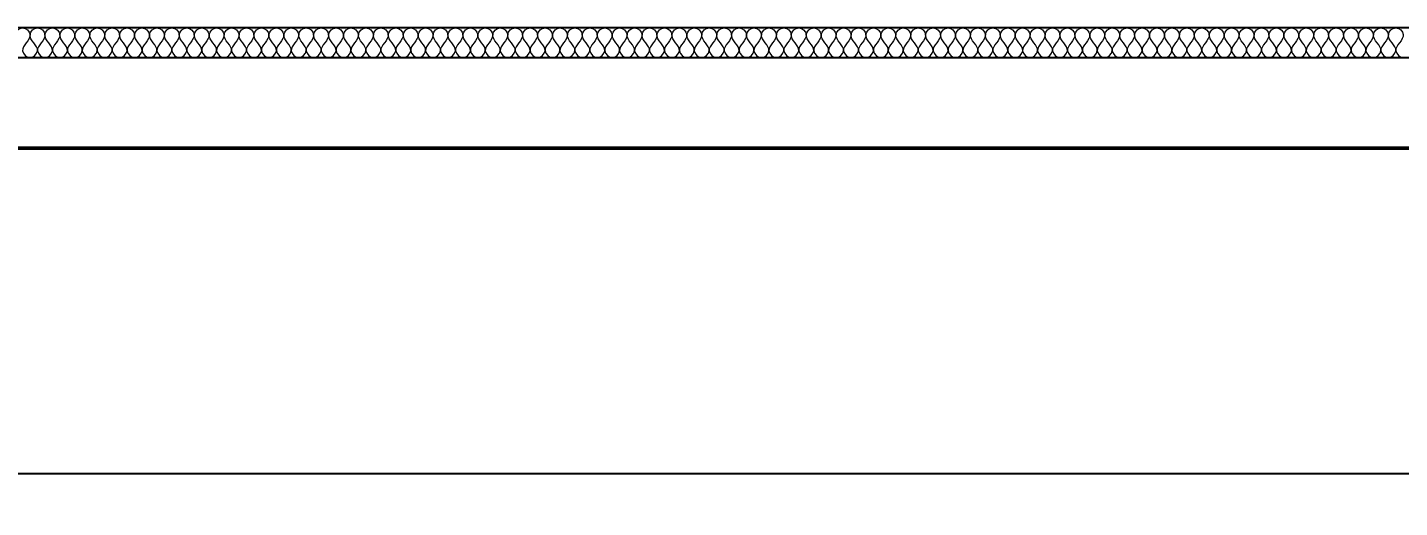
# Model space of a CAD drawing. Header units: metres. Extents: x 125 to 1179, y 511 to 749.
# Drawn here: x 259.1 to 310.3, y 514.4 to 532.3 of the extents above; entities that cross this region are included whole.
import ezdxf

# ---------------------------------------------------------------- set-up
doc = ezdxf.new("R2010")
doc.units = ezdxf.units.M
doc.layers.add('Text18', color=8, linetype='Continuous', lineweight=18)
doc.styles.get("Standard").update_dxf_attribs({"font": 'arial.ttf'})
doc.dimstyles.new('ISO-25', dxfattribs={"dimtxt": 2.5, "dimasz": 2.5, "dimexe": 1.25, "dimexo": 0.625, "dimtad": 1, "dimtxsty": 'Standard', "dimcen": 2.5, "dimadec": 0, "dimazin": 0, "dimtfac": 1, "dimtmove": 0, "dimatfit": 3, "dimfxl": 1, "dimarcsym": 0})

# ---------------------------------------------------------------- blocks, each defined once
blk = doc.blocks.new('*D5')
at = {"color": 0, "lineweight": -2, "transparency": 16777216}
for p, q in [((339.624, 531.699), (339.624, 514.439)), ((139.062, 530.575), (139.062, 514.439)), ((337.124, 515.689), (141.562, 515.689))]:
    blk.add_line(p, q, dxfattribs=at)
at = {"color": 0, "transparency": 16777216}
for points in [[(141.562, 516.105), (141.562, 515.272), (139.062, 515.689)], [(337.124, 516.105), (337.124, 515.272), (339.624, 515.689)]]:
    blk.add_solid(points, dxfattribs=at)
at = {"layer": 'Defpoints', "color": 0, "transparency": 16777216}
for p in [(339.624, 532.324), (139.062, 531.2), (139.062, 515.689)]:
    blk.add_point(p, dxfattribs=at)
at = {"color": 0, "transparency": 16777216, "insert": (239.343, 519.314), "char_height": 2.5, "attachment_point": 5}
blk.add_mtext('{\\fISOCPEUR|b0|i0|c0|p34;\\H2x;20,05m}', dxfattribs=at)

msp = doc.modelspace()

# ---------------------------------------------------------------- linework, layer by layer
for p, q in [((140.186, 532.324), (339.062, 532.324)), ((139.062, 531.2), (360.529, 531.2))]:
    msp.add_line(p, q)
at = {"lineweight": 50}
msp.add_line((361.652, 527.829), (135.692, 527.829), dxfattribs=at)
at = {"layer": 'Text18', "color": 0, "ltscale": 0.5}
for points, knots in [([(258.672, 532.062), (258.688, 532.182), (258.95, 532.443), (259.447, 531.948), (258.727, 531.564), (259.103, 531.201), (259.228, 531.2)], [2.217326, 2.217326, 2.217326, 2.217326, 2.553667, 2.890008, 3.49416, 3.830501, 3.830501, 3.830501, 3.830501]), ([(259.228, 531.2), (259.359, 531.201), (259.724, 531.564), (259.198, 531.847), (259.228, 532.062)], [1.2768335, 1.2768335, 1.2768335, 1.2768335, 1.6131741, 2.2173264, 2.2173264, 2.2173264, 2.2173264]), ([(259.228, 532.062), (259.245, 532.182), (259.506, 532.443), (260.004, 531.948), (259.283, 531.564), (259.66, 531.201), (259.784, 531.2)], [2.217326, 2.217326, 2.217326, 2.217326, 2.553667, 2.890008, 3.49416, 3.830501, 3.830501, 3.830501, 3.830501]), ([(259.784, 531.2), (259.915, 531.201), (260.281, 531.564), (259.755, 531.847), (259.784, 532.062)], [1.2768335, 1.2768335, 1.2768335, 1.2768335, 1.6131741, 2.2173264, 2.2173264, 2.2173264, 2.2173264]), ([(259.784, 532.062), (259.801, 532.182), (260.062, 532.443), (260.56, 531.948), (259.839, 531.564), (260.216, 531.201), (260.341, 531.2)], [2.217326, 2.217326, 2.217326, 2.217326, 2.553667, 2.890008, 3.49416, 3.830501, 3.830501, 3.830501, 3.830501]), ([(260.341, 531.2), (260.472, 531.201), (260.837, 531.564), (260.311, 531.847), (260.341, 532.062)], [1.2768335, 1.2768335, 1.2768335, 1.2768335, 1.6131741, 2.2173264, 2.2173264, 2.2173264, 2.2173264]), ([(260.341, 532.062), (260.357, 532.182), (260.619, 532.443), (261.116, 531.948), (260.396, 531.564), (260.772, 531.201), (260.897, 531.2)], [2.217326, 2.217326, 2.217326, 2.217326, 2.553667, 2.890008, 3.49416, 3.830501, 3.830501, 3.830501, 3.830501]), ([(260.897, 531.2), (261.028, 531.201), (261.393, 531.564), (260.867, 531.847), (260.897, 532.062)], [1.2768335, 1.2768335, 1.2768335, 1.2768335, 1.6131741, 2.2173264, 2.2173264, 2.2173264, 2.2173264]), ([(260.897, 532.062), (260.914, 532.182), (261.175, 532.443), (261.672, 531.948), (260.952, 531.564), (261.329, 531.201), (261.453, 531.2)], [2.217326, 2.217326, 2.217326, 2.217326, 2.553667, 2.890008, 3.49416, 3.830501, 3.830501, 3.830501, 3.830501]), ([(261.453, 531.2), (261.584, 531.201), (261.95, 531.564), (261.424, 531.847), (261.453, 532.062)], [1.2768335, 1.2768335, 1.2768335, 1.2768335, 1.6131741, 2.2173264, 2.2173264, 2.2173264, 2.2173264]), ([(261.453, 532.062), (261.47, 532.182), (261.731, 532.443), (262.229, 531.948), (261.508, 531.564), (261.885, 531.201), (262.01, 531.2)], [2.217326, 2.217326, 2.217326, 2.217326, 2.553667, 2.890008, 3.49416, 3.830501, 3.830501, 3.830501, 3.830501]), ([(262.01, 531.2), (262.14, 531.201), (262.506, 531.564), (261.98, 531.847), (262.01, 532.062)], [1.2768335, 1.2768335, 1.2768335, 1.2768335, 1.6131741, 2.2173264, 2.2173264, 2.2173264, 2.2173264]), ([(262.01, 532.062), (262.026, 532.182), (262.288, 532.443), (262.785, 531.948), (262.064, 531.564), (262.441, 531.201), (262.566, 531.2)], [2.217326, 2.217326, 2.217326, 2.217326, 2.553667, 2.890008, 3.49416, 3.830501, 3.830501, 3.830501, 3.830501]), ([(262.566, 531.2), (262.697, 531.201), (263.062, 531.564), (262.536, 531.847), (262.566, 532.062)], [1.2768335, 1.2768335, 1.2768335, 1.2768335, 1.6131741, 2.2173264, 2.2173264, 2.2173264, 2.2173264]), ([(262.566, 532.062), (262.583, 532.182), (262.844, 532.443), (263.341, 531.948), (262.621, 531.564), (262.998, 531.201), (263.122, 531.2)], [2.217326, 2.217326, 2.217326, 2.217326, 2.553667, 2.890008, 3.49416, 3.830501, 3.830501, 3.830501, 3.830501]), ([(263.122, 531.2), (263.253, 531.201), (263.619, 531.564), (263.092, 531.847), (263.122, 532.062)], [1.2768335, 1.2768335, 1.2768335, 1.2768335, 1.6131741, 2.2173264, 2.2173264, 2.2173264, 2.2173264]), ([(263.122, 532.062), (263.139, 532.182), (263.4, 532.443), (263.898, 531.948), (263.177, 531.564), (263.554, 531.201), (263.679, 531.2)], [2.217326, 2.217326, 2.217326, 2.217326, 2.553667, 2.890008, 3.49416, 3.830501, 3.830501, 3.830501, 3.830501]), ([(263.679, 531.2), (263.809, 531.201), (264.175, 531.564), (263.649, 531.847), (263.679, 532.062)], [1.2768335, 1.2768335, 1.2768335, 1.2768335, 1.6131741, 2.2173264, 2.2173264, 2.2173264, 2.2173264]), ([(263.679, 532.062), (263.695, 532.182), (263.957, 532.443), (264.454, 531.948), (263.733, 531.564), (264.11, 531.201), (264.235, 531.2)], [2.217326, 2.217326, 2.217326, 2.217326, 2.553667, 2.890008, 3.49416, 3.830501, 3.830501, 3.830501, 3.830501]), ([(264.235, 531.2), (264.366, 531.201), (264.731, 531.564), (264.205, 531.847), (264.235, 532.062)], [1.2768335, 1.2768335, 1.2768335, 1.2768335, 1.6131741, 2.2173264, 2.2173264, 2.2173264, 2.2173264]), ([(264.235, 532.062), (264.252, 532.182), (264.513, 532.443), (265.01, 531.948), (264.29, 531.564), (264.667, 531.201), (264.791, 531.2)], [2.217326, 2.217326, 2.217326, 2.217326, 2.553667, 2.890008, 3.49416, 3.830501, 3.830501, 3.830501, 3.830501]), ([(264.791, 531.2), (264.922, 531.201), (265.288, 531.564), (264.761, 531.847), (264.791, 532.062)], [1.2768335, 1.2768335, 1.2768335, 1.2768335, 1.6131741, 2.2173264, 2.2173264, 2.2173264, 2.2173264]), ([(264.791, 532.062), (264.808, 532.182), (265.069, 532.443), (265.567, 531.948), (264.846, 531.564), (265.223, 531.201), (265.348, 531.2)], [2.217326, 2.217326, 2.217326, 2.217326, 2.553667, 2.890008, 3.49416, 3.830501, 3.830501, 3.830501, 3.830501]), ([(265.348, 531.2), (265.478, 531.201), (265.844, 531.564), (265.318, 531.847), (265.348, 532.062)], [1.2768335, 1.2768335, 1.2768335, 1.2768335, 1.6131741, 2.2173264, 2.2173264, 2.2173264, 2.2173264]), ([(265.348, 532.062), (265.364, 532.182), (265.626, 532.443), (266.123, 531.948), (265.402, 531.564), (265.779, 531.201), (265.904, 531.2)], [2.217326, 2.217326, 2.217326, 2.217326, 2.553667, 2.890008, 3.49416, 3.830501, 3.830501, 3.830501, 3.830501]), ([(265.904, 531.2), (266.035, 531.201), (266.4, 531.564), (265.874, 531.847), (265.904, 532.062)], [1.2768335, 1.2768335, 1.2768335, 1.2768335, 1.6131741, 2.2173264, 2.2173264, 2.2173264, 2.2173264]), ([(265.904, 532.062), (265.921, 532.182), (266.182, 532.443), (266.679, 531.948), (265.959, 531.564), (266.336, 531.201), (266.46, 531.2)], [2.217326, 2.217326, 2.217326, 2.217326, 2.553667, 2.890008, 3.49416, 3.830501, 3.830501, 3.830501, 3.830501]), ([(266.46, 531.2), (266.591, 531.201), (266.957, 531.564), (266.43, 531.847), (266.46, 532.062)], [1.2768335, 1.2768335, 1.2768335, 1.2768335, 1.6131741, 2.2173264, 2.2173264, 2.2173264, 2.2173264]), ([(266.46, 532.062), (266.477, 532.182), (266.738, 532.443), (267.236, 531.948), (266.515, 531.564), (266.892, 531.201), (267.017, 531.2)], [2.217326, 2.217326, 2.217326, 2.217326, 2.553667, 2.890008, 3.49416, 3.830501, 3.830501, 3.830501, 3.830501]), ([(267.017, 531.2), (267.147, 531.201), (267.513, 531.564), (266.987, 531.847), (267.017, 532.062)], [1.2768335, 1.2768335, 1.2768335, 1.2768335, 1.6131741, 2.2173264, 2.2173264, 2.2173264, 2.2173264]), ([(267.017, 532.062), (267.033, 532.182), (267.295, 532.443), (267.792, 531.948), (267.071, 531.564), (267.448, 531.201), (267.573, 531.2)], [2.217326, 2.217326, 2.217326, 2.217326, 2.553667, 2.890008, 3.49416, 3.830501, 3.830501, 3.830501, 3.830501]), ([(267.573, 531.2), (267.704, 531.201), (268.069, 531.564), (267.543, 531.847), (267.573, 532.062)], [1.2768335, 1.2768335, 1.2768335, 1.2768335, 1.6131741, 2.2173264, 2.2173264, 2.2173264, 2.2173264]), ([(267.573, 532.062), (267.59, 532.182), (267.851, 532.443), (268.348, 531.948), (267.628, 531.564), (268.005, 531.201), (268.129, 531.2)], [2.217326, 2.217326, 2.217326, 2.217326, 2.553667, 2.890008, 3.49416, 3.830501, 3.830501, 3.830501, 3.830501]), ([(268.129, 531.2), (268.26, 531.201), (268.626, 531.564), (268.099, 531.847), (268.129, 532.062)], [1.2768335, 1.2768335, 1.2768335, 1.2768335, 1.6131741, 2.2173264, 2.2173264, 2.2173264, 2.2173264]), ([(268.129, 532.062), (268.146, 532.182), (268.407, 532.443), (268.905, 531.948), (268.184, 531.564), (268.561, 531.201), (268.686, 531.2)], [2.217326, 2.217326, 2.217326, 2.217326, 2.553667, 2.890008, 3.49416, 3.830501, 3.830501, 3.830501, 3.830501]), ([(268.686, 531.2), (268.816, 531.201), (269.182, 531.564), (268.656, 531.847), (268.686, 532.062)], [1.2768335, 1.2768335, 1.2768335, 1.2768335, 1.6131741, 2.2173264, 2.2173264, 2.2173264, 2.2173264]), ([(268.686, 532.062), (268.702, 532.182), (268.964, 532.443), (269.461, 531.948), (268.74, 531.564), (269.117, 531.201), (269.242, 531.2)], [2.217326, 2.217326, 2.217326, 2.217326, 2.553667, 2.890008, 3.49416, 3.830501, 3.830501, 3.830501, 3.830501]), ([(269.242, 531.2), (269.373, 531.201), (269.738, 531.564), (269.212, 531.847), (269.242, 532.062)], [1.2768335, 1.2768335, 1.2768335, 1.2768335, 1.6131741, 2.2173264, 2.2173264, 2.2173264, 2.2173264]), ([(269.242, 532.062), (269.259, 532.182), (269.52, 532.443), (270.017, 531.948), (269.297, 531.564), (269.674, 531.201), (269.798, 531.2)], [2.217326, 2.217326, 2.217326, 2.217326, 2.553667, 2.890008, 3.49416, 3.830501, 3.830501, 3.830501, 3.830501]), ([(269.798, 531.2), (269.929, 531.201), (270.295, 531.564), (269.768, 531.847), (269.798, 532.062)], [1.2768335, 1.2768335, 1.2768335, 1.2768335, 1.6131741, 2.2173264, 2.2173264, 2.2173264, 2.2173264]), ([(269.798, 532.062), (269.815, 532.182), (270.076, 532.443), (270.574, 531.948), (269.853, 531.564), (270.23, 531.201), (270.355, 531.2)], [2.217326, 2.217326, 2.217326, 2.217326, 2.553667, 2.890008, 3.49416, 3.830501, 3.830501, 3.830501, 3.830501]), ([(270.355, 531.2), (270.485, 531.201), (270.851, 531.564), (270.325, 531.847), (270.355, 532.062)], [1.2768335, 1.2768335, 1.2768335, 1.2768335, 1.6131741, 2.2173264, 2.2173264, 2.2173264, 2.2173264]), ([(270.355, 532.062), (270.371, 532.182), (270.633, 532.443), (271.13, 531.948), (270.409, 531.564), (270.786, 531.201), (270.911, 531.2)], [2.217326, 2.217326, 2.217326, 2.217326, 2.553667, 2.890008, 3.49416, 3.830501, 3.830501, 3.830501, 3.830501]), ([(270.911, 531.2), (271.042, 531.201), (271.407, 531.564), (270.881, 531.847), (270.911, 532.062)], [1.2768335, 1.2768335, 1.2768335, 1.2768335, 1.6131741, 2.2173264, 2.2173264, 2.2173264, 2.2173264]), ([(270.911, 532.062), (270.928, 532.182), (271.189, 532.443), (271.686, 531.948), (270.966, 531.564), (271.343, 531.201), (271.467, 531.2)], [2.217326, 2.217326, 2.217326, 2.217326, 2.553667, 2.890008, 3.49416, 3.830501, 3.830501, 3.830501, 3.830501]), ([(271.467, 531.2), (271.598, 531.201), (271.964, 531.564), (271.437, 531.847), (271.467, 532.062)], [1.2768335, 1.2768335, 1.2768335, 1.2768335, 1.6131741, 2.2173264, 2.2173264, 2.2173264, 2.2173264]), ([(271.467, 532.062), (271.484, 532.182), (271.745, 532.443), (272.243, 531.948), (271.522, 531.564), (271.899, 531.201), (272.024, 531.2)], [2.217326, 2.217326, 2.217326, 2.217326, 2.553667, 2.890008, 3.49416, 3.830501, 3.830501, 3.830501, 3.830501]), ([(272.024, 531.2), (272.154, 531.201), (272.52, 531.564), (271.994, 531.847), (272.024, 532.062)], [1.2768335, 1.2768335, 1.2768335, 1.2768335, 1.6131741, 2.2173264, 2.2173264, 2.2173264, 2.2173264]), ([(272.024, 532.062), (272.04, 532.182), (272.302, 532.443), (272.799, 531.948), (272.078, 531.564), (272.455, 531.201), (272.58, 531.2)], [2.217326, 2.217326, 2.217326, 2.217326, 2.553667, 2.890008, 3.49416, 3.830501, 3.830501, 3.830501, 3.830501]), ([(272.58, 531.2), (272.711, 531.201), (273.076, 531.564), (272.55, 531.847), (272.58, 532.062)], [1.2768335, 1.2768335, 1.2768335, 1.2768335, 1.6131741, 2.2173264, 2.2173264, 2.2173264, 2.2173264]), ([(272.58, 532.062), (272.597, 532.182), (272.858, 532.443), (273.355, 531.948), (272.635, 531.564), (273.012, 531.201), (273.136, 531.2)], [2.217326, 2.217326, 2.217326, 2.217326, 2.553667, 2.890008, 3.49416, 3.830501, 3.830501, 3.830501, 3.830501]), ([(273.136, 531.2), (273.267, 531.201), (273.633, 531.564), (273.106, 531.847), (273.136, 532.062)], [1.2768335, 1.2768335, 1.2768335, 1.2768335, 1.6131741, 2.2173264, 2.2173264, 2.2173264, 2.2173264]), ([(273.136, 532.062), (273.153, 532.182), (273.414, 532.443), (273.912, 531.948), (273.191, 531.564), (273.568, 531.201), (273.693, 531.2)], [2.217326, 2.217326, 2.217326, 2.217326, 2.553667, 2.890008, 3.49416, 3.830501, 3.830501, 3.830501, 3.830501]), ([(273.693, 531.2), (273.823, 531.201), (274.189, 531.564), (273.663, 531.847), (273.693, 532.062)], [1.2768335, 1.2768335, 1.2768335, 1.2768335, 1.6131741, 2.2173264, 2.2173264, 2.2173264, 2.2173264]), ([(273.693, 532.062), (273.709, 532.182), (273.97, 532.443), (274.468, 531.948), (273.747, 531.564), (274.124, 531.201), (274.249, 531.2)], [2.217326, 2.217326, 2.217326, 2.217326, 2.553667, 2.890008, 3.49416, 3.830501, 3.830501, 3.830501, 3.830501]), ([(274.249, 531.2), (274.38, 531.201), (274.745, 531.564), (274.219, 531.847), (274.249, 532.062)], [1.2768335, 1.2768335, 1.2768335, 1.2768335, 1.6131741, 2.2173264, 2.2173264, 2.2173264, 2.2173264]), ([(274.249, 532.062), (274.265, 532.182), (274.527, 532.443), (275.024, 531.948), (274.304, 531.564), (274.68, 531.201), (274.805, 531.2)], [2.217326, 2.217326, 2.217326, 2.217326, 2.553667, 2.890008, 3.49416, 3.830501, 3.830501, 3.830501, 3.830501]), ([(274.805, 531.2), (274.936, 531.201), (275.301, 531.564), (274.775, 531.847), (274.805, 532.062)], [1.2768335, 1.2768335, 1.2768335, 1.2768335, 1.6131741, 2.2173264, 2.2173264, 2.2173264, 2.2173264]), ([(274.805, 532.062), (274.822, 532.182), (275.083, 532.443), (275.581, 531.948), (274.86, 531.564), (275.237, 531.201), (275.361, 531.2)], [2.217326, 2.217326, 2.217326, 2.217326, 2.553667, 2.890008, 3.49416, 3.830501, 3.830501, 3.830501, 3.830501]), ([(275.361, 531.2), (275.492, 531.201), (275.858, 531.564), (275.332, 531.847), (275.361, 532.062)], [1.2768335, 1.2768335, 1.2768335, 1.2768335, 1.6131741, 2.2173264, 2.2173264, 2.2173264, 2.2173264]), ([(275.361, 532.062), (275.378, 532.182), (275.639, 532.443), (276.137, 531.948), (275.416, 531.564), (275.793, 531.201), (275.918, 531.2)], [2.217326, 2.217326, 2.217326, 2.217326, 2.553667, 2.890008, 3.49416, 3.830501, 3.830501, 3.830501, 3.830501]), ([(275.918, 531.2), (276.049, 531.201), (276.414, 531.564), (275.888, 531.847), (275.918, 532.062)], [1.2768335, 1.2768335, 1.2768335, 1.2768335, 1.6131741, 2.2173264, 2.2173264, 2.2173264, 2.2173264]), ([(275.918, 532.062), (275.934, 532.182), (276.196, 532.443), (276.693, 531.948), (275.973, 531.564), (276.349, 531.201), (276.474, 531.2)], [2.217326, 2.217326, 2.217326, 2.217326, 2.553667, 2.890008, 3.49416, 3.830501, 3.830501, 3.830501, 3.830501]), ([(276.474, 531.2), (276.605, 531.201), (276.97, 531.564), (276.444, 531.847), (276.474, 532.062)], [1.2768335, 1.2768335, 1.2768335, 1.2768335, 1.6131741, 2.2173264, 2.2173264, 2.2173264, 2.2173264]), ([(276.474, 532.062), (276.491, 532.182), (276.752, 532.443), (277.25, 531.948), (276.529, 531.564), (276.906, 531.201), (277.03, 531.2)], [2.217326, 2.217326, 2.217326, 2.217326, 2.553667, 2.890008, 3.49416, 3.830501, 3.830501, 3.830501, 3.830501]), ([(277.03, 531.2), (277.161, 531.201), (277.527, 531.564), (277.001, 531.847), (277.03, 532.062)], [1.2768335, 1.2768335, 1.2768335, 1.2768335, 1.6131741, 2.2173264, 2.2173264, 2.2173264, 2.2173264]), ([(277.03, 532.062), (277.047, 532.182), (277.308, 532.443), (277.806, 531.948), (277.085, 531.564), (277.462, 531.201), (277.587, 531.2)], [2.217326, 2.217326, 2.217326, 2.217326, 2.553667, 2.890008, 3.49416, 3.830501, 3.830501, 3.830501, 3.830501]), ([(277.587, 531.2), (277.718, 531.201), (278.083, 531.564), (277.557, 531.847), (277.587, 532.062)], [1.2768335, 1.2768335, 1.2768335, 1.2768335, 1.6131741, 2.2173264, 2.2173264, 2.2173264, 2.2173264]), ([(277.587, 532.062), (277.603, 532.182), (277.865, 532.443), (278.362, 531.948), (277.642, 531.564), (278.018, 531.201), (278.143, 531.2)], [2.217326, 2.217326, 2.217326, 2.217326, 2.553667, 2.890008, 3.49416, 3.830501, 3.830501, 3.830501, 3.830501]), ([(278.143, 531.2), (278.274, 531.201), (278.639, 531.564), (278.113, 531.847), (278.143, 532.062)], [1.2768335, 1.2768335, 1.2768335, 1.2768335, 1.6131741, 2.2173264, 2.2173264, 2.2173264, 2.2173264]), ([(278.143, 532.062), (278.16, 532.182), (278.421, 532.443), (278.918, 531.948), (278.198, 531.564), (278.575, 531.201), (278.699, 531.2)], [2.217326, 2.217326, 2.217326, 2.217326, 2.553667, 2.890008, 3.49416, 3.830501, 3.830501, 3.830501, 3.830501]), ([(278.699, 531.2), (278.83, 531.201), (279.196, 531.564), (278.67, 531.847), (278.699, 532.062)], [1.2768335, 1.2768335, 1.2768335, 1.2768335, 1.6131741, 2.2173264, 2.2173264, 2.2173264, 2.2173264]), ([(278.699, 532.062), (278.716, 532.182), (278.977, 532.443), (279.475, 531.948), (278.754, 531.564), (279.131, 531.201), (279.256, 531.2)], [2.217326, 2.217326, 2.217326, 2.217326, 2.553667, 2.890008, 3.49416, 3.830501, 3.830501, 3.830501, 3.830501]), ([(279.256, 531.2), (279.386, 531.201), (279.752, 531.564), (279.226, 531.847), (279.256, 532.062)], [1.2768335, 1.2768335, 1.2768335, 1.2768335, 1.6131741, 2.2173264, 2.2173264, 2.2173264, 2.2173264]), ([(279.256, 532.062), (279.272, 532.182), (279.534, 532.443), (280.031, 531.948), (279.31, 531.564), (279.687, 531.201), (279.812, 531.2)], [2.217326, 2.217326, 2.217326, 2.217326, 2.553667, 2.890008, 3.49416, 3.830501, 3.830501, 3.830501, 3.830501]), ([(279.812, 531.2), (279.943, 531.201), (280.308, 531.564), (279.782, 531.847), (279.812, 532.062)], [1.2768335, 1.2768335, 1.2768335, 1.2768335, 1.6131741, 2.2173264, 2.2173264, 2.2173264, 2.2173264]), ([(279.812, 532.062), (279.829, 532.182), (280.09, 532.443), (280.587, 531.948), (279.867, 531.564), (280.244, 531.201), (280.368, 531.2)], [2.217326, 2.217326, 2.217326, 2.217326, 2.553667, 2.890008, 3.49416, 3.830501, 3.830501, 3.830501, 3.830501]), ([(280.368, 531.2), (280.499, 531.201), (280.865, 531.564), (280.338, 531.847), (280.368, 532.062)], [1.2768335, 1.2768335, 1.2768335, 1.2768335, 1.6131741, 2.2173264, 2.2173264, 2.2173264, 2.2173264]), ([(280.368, 532.062), (280.385, 532.182), (280.646, 532.443), (281.144, 531.948), (280.423, 531.564), (280.8, 531.201), (280.925, 531.2)], [2.217326, 2.217326, 2.217326, 2.217326, 2.553667, 2.890008, 3.49416, 3.830501, 3.830501, 3.830501, 3.830501]), ([(280.925, 531.2), (281.055, 531.201), (281.421, 531.564), (280.895, 531.847), (280.925, 532.062)], [1.2768335, 1.2768335, 1.2768335, 1.2768335, 1.6131741, 2.2173264, 2.2173264, 2.2173264, 2.2173264]), ([(280.925, 532.062), (280.941, 532.182), (281.203, 532.443), (281.7, 531.948), (280.979, 531.564), (281.356, 531.201), (281.481, 531.2)], [2.217326, 2.217326, 2.217326, 2.217326, 2.553667, 2.890008, 3.49416, 3.830501, 3.830501, 3.830501, 3.830501]), ([(281.481, 531.2), (281.612, 531.201), (281.977, 531.564), (281.451, 531.847), (281.481, 532.062)], [1.2768335, 1.2768335, 1.2768335, 1.2768335, 1.6131741, 2.2173264, 2.2173264, 2.2173264, 2.2173264]), ([(281.481, 532.062), (281.498, 532.182), (281.759, 532.443), (282.256, 531.948), (281.536, 531.564), (281.913, 531.201), (282.037, 531.2)], [2.217326, 2.217326, 2.217326, 2.217326, 2.553667, 2.890008, 3.49416, 3.830501, 3.830501, 3.830501, 3.830501]), ([(282.037, 531.2), (282.168, 531.201), (282.534, 531.564), (282.007, 531.847), (282.037, 532.062)], [1.2768335, 1.2768335, 1.2768335, 1.2768335, 1.6131741, 2.2173264, 2.2173264, 2.2173264, 2.2173264]), ([(282.037, 532.062), (282.054, 532.182), (282.315, 532.443), (282.813, 531.948), (282.092, 531.564), (282.469, 531.201), (282.594, 531.2)], [2.217326, 2.217326, 2.217326, 2.217326, 2.553667, 2.890008, 3.49416, 3.830501, 3.830501, 3.830501, 3.830501]), ([(282.594, 531.2), (282.724, 531.201), (283.09, 531.564), (282.564, 531.847), (282.594, 532.062)], [1.2768335, 1.2768335, 1.2768335, 1.2768335, 1.6131741, 2.2173264, 2.2173264, 2.2173264, 2.2173264]), ([(282.594, 532.062), (282.61, 532.182), (282.872, 532.443), (283.369, 531.948), (282.648, 531.564), (283.025, 531.201), (283.15, 531.2)], [2.217326, 2.217326, 2.217326, 2.217326, 2.553667, 2.890008, 3.49416, 3.830501, 3.830501, 3.830501, 3.830501]), ([(283.15, 531.2), (283.281, 531.201), (283.646, 531.564), (283.12, 531.847), (283.15, 532.062)], [1.2768335, 1.2768335, 1.2768335, 1.2768335, 1.6131741, 2.2173264, 2.2173264, 2.2173264, 2.2173264]), ([(283.15, 532.062), (283.167, 532.182), (283.428, 532.443), (283.925, 531.948), (283.205, 531.564), (283.582, 531.201), (283.706, 531.2)], [2.217326, 2.217326, 2.217326, 2.217326, 2.553667, 2.890008, 3.49416, 3.830501, 3.830501, 3.830501, 3.830501]), ([(283.706, 531.2), (283.837, 531.201), (284.203, 531.564), (283.676, 531.847), (283.706, 532.062)], [1.2768335, 1.2768335, 1.2768335, 1.2768335, 1.6131741, 2.2173264, 2.2173264, 2.2173264, 2.2173264]), ([(283.706, 532.062), (283.723, 532.182), (283.984, 532.443), (284.482, 531.948), (283.761, 531.564), (284.138, 531.201), (284.263, 531.2)], [2.217326, 2.217326, 2.217326, 2.217326, 2.553667, 2.890008, 3.49416, 3.830501, 3.830501, 3.830501, 3.830501]), ([(284.263, 531.2), (284.393, 531.201), (284.759, 531.564), (284.233, 531.847), (284.263, 532.062)], [1.2768335, 1.2768335, 1.2768335, 1.2768335, 1.6131741, 2.2173264, 2.2173264, 2.2173264, 2.2173264]), ([(284.263, 532.062), (284.279, 532.182), (284.541, 532.443), (285.038, 531.948), (284.317, 531.564), (284.694, 531.201), (284.819, 531.2)], [2.217326, 2.217326, 2.217326, 2.217326, 2.553667, 2.890008, 3.49416, 3.830501, 3.830501, 3.830501, 3.830501]), ([(284.819, 531.2), (284.95, 531.201), (285.315, 531.564), (284.789, 531.847), (284.819, 532.062)], [1.2768335, 1.2768335, 1.2768335, 1.2768335, 1.6131741, 2.2173264, 2.2173264, 2.2173264, 2.2173264]), ([(284.819, 532.062), (284.836, 532.182), (285.097, 532.443), (285.594, 531.948), (284.874, 531.564), (285.251, 531.201), (285.375, 531.2)], [2.217326, 2.217326, 2.217326, 2.217326, 2.553667, 2.890008, 3.49416, 3.830501, 3.830501, 3.830501, 3.830501]), ([(285.375, 531.2), (285.506, 531.201), (285.872, 531.564), (285.345, 531.847), (285.375, 532.062)], [1.2768335, 1.2768335, 1.2768335, 1.2768335, 1.6131741, 2.2173264, 2.2173264, 2.2173264, 2.2173264]), ([(285.375, 532.062), (285.392, 532.182), (285.653, 532.443), (286.151, 531.948), (285.43, 531.564), (285.807, 531.201), (285.932, 531.2)], [2.217326, 2.217326, 2.217326, 2.217326, 2.553667, 2.890008, 3.49416, 3.830501, 3.830501, 3.830501, 3.830501]), ([(285.932, 531.2), (286.062, 531.201), (286.428, 531.564), (285.902, 531.847), (285.932, 532.062)], [1.2768335, 1.2768335, 1.2768335, 1.2768335, 1.6131741, 2.2173264, 2.2173264, 2.2173264, 2.2173264]), ([(285.932, 532.062), (285.948, 532.182), (286.21, 532.443), (286.707, 531.948), (285.986, 531.564), (286.363, 531.201), (286.488, 531.2)], [2.217326, 2.217326, 2.217326, 2.217326, 2.553667, 2.890008, 3.49416, 3.830501, 3.830501, 3.830501, 3.830501]), ([(286.488, 531.2), (286.619, 531.201), (286.984, 531.564), (286.458, 531.847), (286.488, 532.062)], [1.2768335, 1.2768335, 1.2768335, 1.2768335, 1.6131741, 2.2173264, 2.2173264, 2.2173264, 2.2173264]), ([(286.488, 532.062), (286.505, 532.182), (286.766, 532.443), (287.263, 531.948), (286.543, 531.564), (286.92, 531.201), (287.044, 531.2)], [2.217326, 2.217326, 2.217326, 2.217326, 2.553667, 2.890008, 3.49416, 3.830501, 3.830501, 3.830501, 3.830501]), ([(287.044, 531.2), (287.175, 531.201), (287.541, 531.564), (287.014, 531.847), (287.044, 532.062)], [1.2768335, 1.2768335, 1.2768335, 1.2768335, 1.6131741, 2.2173264, 2.2173264, 2.2173264, 2.2173264]), ([(287.044, 532.062), (287.061, 532.182), (287.322, 532.443), (287.82, 531.948), (287.099, 531.564), (287.476, 531.201), (287.601, 531.2)], [2.217326, 2.217326, 2.217326, 2.217326, 2.553667, 2.890008, 3.49416, 3.830501, 3.830501, 3.830501, 3.830501]), ([(287.601, 531.2), (287.731, 531.201), (288.097, 531.564), (287.571, 531.847), (287.601, 532.062)], [1.2768335, 1.2768335, 1.2768335, 1.2768335, 1.6131741, 2.2173264, 2.2173264, 2.2173264, 2.2173264]), ([(287.601, 532.062), (287.617, 532.182), (287.879, 532.443), (288.376, 531.948), (287.655, 531.564), (288.032, 531.201), (288.157, 531.2)], [2.217326, 2.217326, 2.217326, 2.217326, 2.553667, 2.890008, 3.49416, 3.830501, 3.830501, 3.830501, 3.830501]), ([(288.157, 531.2), (288.288, 531.201), (288.653, 531.564), (288.127, 531.847), (288.157, 532.062)], [1.2768335, 1.2768335, 1.2768335, 1.2768335, 1.6131741, 2.2173264, 2.2173264, 2.2173264, 2.2173264]), ([(288.157, 532.062), (288.174, 532.182), (288.435, 532.443), (288.932, 531.948), (288.212, 531.564), (288.589, 531.201), (288.713, 531.2)], [2.217326, 2.217326, 2.217326, 2.217326, 2.553667, 2.890008, 3.49416, 3.830501, 3.830501, 3.830501, 3.830501]), ([(288.713, 531.2), (288.844, 531.201), (289.21, 531.564), (288.683, 531.847), (288.713, 532.062)], [1.2768335, 1.2768335, 1.2768335, 1.2768335, 1.6131741, 2.2173264, 2.2173264, 2.2173264, 2.2173264]), ([(288.713, 532.062), (288.73, 532.182), (288.991, 532.443), (289.489, 531.948), (288.768, 531.564), (289.145, 531.201), (289.27, 531.2)], [2.217326, 2.217326, 2.217326, 2.217326, 2.553667, 2.890008, 3.49416, 3.830501, 3.830501, 3.830501, 3.830501]), ([(289.27, 531.2), (289.4, 531.201), (289.766, 531.564), (289.24, 531.847), (289.27, 532.062)], [1.2768335, 1.2768335, 1.2768335, 1.2768335, 1.6131741, 2.2173264, 2.2173264, 2.2173264, 2.2173264]), ([(289.27, 532.062), (289.286, 532.182), (289.548, 532.443), (290.045, 531.948), (289.324, 531.564), (289.701, 531.201), (289.826, 531.2)], [2.217326, 2.217326, 2.217326, 2.217326, 2.553667, 2.890008, 3.49416, 3.830501, 3.830501, 3.830501, 3.830501]), ([(289.826, 531.2), (289.957, 531.201), (290.322, 531.564), (289.796, 531.847), (289.826, 532.062)], [1.2768335, 1.2768335, 1.2768335, 1.2768335, 1.6131741, 2.2173264, 2.2173264, 2.2173264, 2.2173264]), ([(289.826, 532.062), (289.843, 532.182), (290.104, 532.443), (290.601, 531.948), (289.881, 531.564), (290.258, 531.201), (290.382, 531.2)], [2.217326, 2.217326, 2.217326, 2.217326, 2.553667, 2.890008, 3.49416, 3.830501, 3.830501, 3.830501, 3.830501]), ([(290.382, 531.2), (290.513, 531.201), (290.879, 531.564), (290.352, 531.847), (290.382, 532.062)], [1.2768335, 1.2768335, 1.2768335, 1.2768335, 1.6131741, 2.2173264, 2.2173264, 2.2173264, 2.2173264]), ([(290.382, 532.062), (290.399, 532.182), (290.66, 532.443), (291.158, 531.948), (290.437, 531.564), (290.814, 531.201), (290.939, 531.2)], [2.217326, 2.217326, 2.217326, 2.217326, 2.553667, 2.890008, 3.49416, 3.830501, 3.830501, 3.830501, 3.830501]), ([(290.939, 531.2), (291.069, 531.201), (291.435, 531.564), (290.909, 531.847), (290.939, 532.062)], [1.2768335, 1.2768335, 1.2768335, 1.2768335, 1.6131741, 2.2173264, 2.2173264, 2.2173264, 2.2173264]), ([(290.939, 532.062), (290.955, 532.182), (291.216, 532.443), (291.714, 531.948), (290.993, 531.564), (291.37, 531.201), (291.495, 531.2)], [2.217326, 2.217326, 2.217326, 2.217326, 2.553667, 2.890008, 3.49416, 3.830501, 3.830501, 3.830501, 3.830501]), ([(291.495, 531.2), (291.626, 531.201), (291.991, 531.564), (291.465, 531.847), (291.495, 532.062)], [1.2768335, 1.2768335, 1.2768335, 1.2768335, 1.6131741, 2.2173264, 2.2173264, 2.2173264, 2.2173264]), ([(291.495, 532.062), (291.511, 532.182), (291.773, 532.443), (292.27, 531.948), (291.55, 531.564), (291.926, 531.201), (292.051, 531.2)], [2.217326, 2.217326, 2.217326, 2.217326, 2.553667, 2.890008, 3.49416, 3.830501, 3.830501, 3.830501, 3.830501]), ([(292.051, 531.2), (292.182, 531.201), (292.547, 531.564), (292.021, 531.847), (292.051, 532.062)], [1.2768335, 1.2768335, 1.2768335, 1.2768335, 1.6131741, 2.2173264, 2.2173264, 2.2173264, 2.2173264]), ([(292.051, 532.062), (292.068, 532.182), (292.329, 532.443), (292.827, 531.948), (292.106, 531.564), (292.483, 531.201), (292.607, 531.2)], [2.217326, 2.217326, 2.217326, 2.217326, 2.553667, 2.890008, 3.49416, 3.830501, 3.830501, 3.830501, 3.830501]), ([(292.607, 531.2), (292.738, 531.201), (293.104, 531.564), (292.578, 531.847), (292.607, 532.062)], [1.2768335, 1.2768335, 1.2768335, 1.2768335, 1.6131741, 2.2173264, 2.2173264, 2.2173264, 2.2173264]), ([(292.607, 532.062), (292.624, 532.182), (292.885, 532.443), (293.383, 531.948), (292.662, 531.564), (293.039, 531.201), (293.164, 531.2)], [2.217326, 2.217326, 2.217326, 2.217326, 2.553667, 2.890008, 3.49416, 3.830501, 3.830501, 3.830501, 3.830501]), ([(293.164, 531.2), (293.295, 531.201), (293.66, 531.564), (293.134, 531.847), (293.164, 532.062)], [1.2768335, 1.2768335, 1.2768335, 1.2768335, 1.6131741, 2.2173264, 2.2173264, 2.2173264, 2.2173264]), ([(293.164, 532.062), (293.18, 532.182), (293.442, 532.443), (293.939, 531.948), (293.219, 531.564), (293.595, 531.201), (293.72, 531.2)], [2.217326, 2.217326, 2.217326, 2.217326, 2.553667, 2.890008, 3.49416, 3.830501, 3.830501, 3.830501, 3.830501]), ([(293.72, 531.2), (293.851, 531.201), (294.216, 531.564), (293.69, 531.847), (293.72, 532.062)], [1.2768335, 1.2768335, 1.2768335, 1.2768335, 1.6131741, 2.2173264, 2.2173264, 2.2173264, 2.2173264]), ([(293.72, 532.062), (293.737, 532.182), (293.998, 532.443), (294.496, 531.948), (293.775, 531.564), (294.152, 531.201), (294.276, 531.2)], [2.217326, 2.217326, 2.217326, 2.217326, 2.553667, 2.890008, 3.49416, 3.830501, 3.830501, 3.830501, 3.830501]), ([(294.276, 531.2), (294.407, 531.201), (294.773, 531.564), (294.247, 531.847), (294.276, 532.062)], [1.2768335, 1.2768335, 1.2768335, 1.2768335, 1.6131741, 2.2173264, 2.2173264, 2.2173264, 2.2173264]), ([(294.276, 532.062), (294.293, 532.182), (294.554, 532.443), (295.052, 531.948), (294.331, 531.564), (294.708, 531.201), (294.833, 531.2)], [2.217326, 2.217326, 2.217326, 2.217326, 2.553667, 2.890008, 3.49416, 3.830501, 3.830501, 3.830501, 3.830501]), ([(294.833, 531.2), (294.964, 531.201), (295.329, 531.564), (294.803, 531.847), (294.833, 532.062)], [1.2768335, 1.2768335, 1.2768335, 1.2768335, 1.6131741, 2.2173264, 2.2173264, 2.2173264, 2.2173264]), ([(294.833, 532.062), (294.849, 532.182), (295.111, 532.443), (295.608, 531.948), (294.888, 531.564), (295.264, 531.201), (295.389, 531.2)], [2.217326, 2.217326, 2.217326, 2.217326, 2.553667, 2.890008, 3.49416, 3.830501, 3.830501, 3.830501, 3.830501]), ([(295.389, 531.2), (295.52, 531.201), (295.885, 531.564), (295.359, 531.847), (295.389, 532.062)], [1.2768335, 1.2768335, 1.2768335, 1.2768335, 1.6131741, 2.2173264, 2.2173264, 2.2173264, 2.2173264]), ([(295.389, 532.062), (295.406, 532.182), (295.667, 532.443), (296.164, 531.948), (295.444, 531.564), (295.821, 531.201), (295.945, 531.2)], [2.217326, 2.217326, 2.217326, 2.217326, 2.553667, 2.890008, 3.49416, 3.830501, 3.830501, 3.830501, 3.830501]), ([(295.945, 531.2), (296.076, 531.201), (296.442, 531.564), (295.916, 531.847), (295.945, 532.062)], [1.2768335, 1.2768335, 1.2768335, 1.2768335, 1.6131741, 2.2173264, 2.2173264, 2.2173264, 2.2173264]), ([(295.945, 532.062), (295.962, 532.182), (296.223, 532.443), (296.721, 531.948), (296, 531.564), (296.377, 531.201), (296.502, 531.2)], [2.217326, 2.217326, 2.217326, 2.217326, 2.553667, 2.890008, 3.49416, 3.830501, 3.830501, 3.830501, 3.830501]), ([(296.502, 531.2), (296.632, 531.201), (296.998, 531.564), (296.472, 531.847), (296.502, 532.062)], [1.2768335, 1.2768335, 1.2768335, 1.2768335, 1.6131741, 2.2173264, 2.2173264, 2.2173264, 2.2173264]), ([(296.502, 532.062), (296.518, 532.182), (296.78, 532.443), (297.277, 531.948), (296.556, 531.564), (296.933, 531.201), (297.058, 531.2)], [2.217326, 2.217326, 2.217326, 2.217326, 2.553667, 2.890008, 3.49416, 3.830501, 3.830501, 3.830501, 3.830501]), ([(297.058, 531.2), (297.189, 531.201), (297.554, 531.564), (297.028, 531.847), (297.058, 532.062)], [1.2768335, 1.2768335, 1.2768335, 1.2768335, 1.6131741, 2.2173264, 2.2173264, 2.2173264, 2.2173264]), ([(297.058, 532.062), (297.075, 532.182), (297.336, 532.443), (297.833, 531.948), (297.113, 531.564), (297.49, 531.201), (297.614, 531.2)], [2.217326, 2.217326, 2.217326, 2.217326, 2.553667, 2.890008, 3.49416, 3.830501, 3.830501, 3.830501, 3.830501]), ([(297.614, 531.2), (297.745, 531.201), (298.111, 531.564), (297.584, 531.847), (297.614, 532.062)], [1.2768335, 1.2768335, 1.2768335, 1.2768335, 1.6131741, 2.2173264, 2.2173264, 2.2173264, 2.2173264]), ([(297.614, 532.062), (297.631, 532.182), (297.892, 532.443), (298.39, 531.948), (297.669, 531.564), (298.046, 531.201), (298.171, 531.2)], [2.217326, 2.217326, 2.217326, 2.217326, 2.553667, 2.890008, 3.49416, 3.830501, 3.830501, 3.830501, 3.830501]), ([(298.171, 531.2), (298.301, 531.201), (298.667, 531.564), (298.141, 531.847), (298.171, 532.062)], [1.2768335, 1.2768335, 1.2768335, 1.2768335, 1.6131741, 2.2173264, 2.2173264, 2.2173264, 2.2173264]), ([(298.171, 532.062), (298.187, 532.182), (298.449, 532.443), (298.946, 531.948), (298.225, 531.564), (298.602, 531.201), (298.727, 531.2)], [2.217326, 2.217326, 2.217326, 2.217326, 2.553667, 2.890008, 3.49416, 3.830501, 3.830501, 3.830501, 3.830501]), ([(298.727, 531.2), (298.858, 531.201), (299.223, 531.564), (298.697, 531.847), (298.727, 532.062)], [1.2768335, 1.2768335, 1.2768335, 1.2768335, 1.6131741, 2.2173264, 2.2173264, 2.2173264, 2.2173264]), ([(298.727, 532.062), (298.744, 532.182), (299.005, 532.443), (299.502, 531.948), (298.782, 531.564), (299.159, 531.201), (299.283, 531.2)], [2.217326, 2.217326, 2.217326, 2.217326, 2.553667, 2.890008, 3.49416, 3.830501, 3.830501, 3.830501, 3.830501]), ([(299.283, 531.2), (299.414, 531.201), (299.78, 531.564), (299.253, 531.847), (299.283, 532.062)], [1.2768335, 1.2768335, 1.2768335, 1.2768335, 1.6131741, 2.2173264, 2.2173264, 2.2173264, 2.2173264]), ([(299.283, 532.062), (299.3, 532.182), (299.561, 532.443), (300.059, 531.948), (299.338, 531.564), (299.715, 531.201), (299.84, 531.2)], [2.217326, 2.217326, 2.217326, 2.217326, 2.553667, 2.890008, 3.49416, 3.830501, 3.830501, 3.830501, 3.830501]), ([(299.84, 531.2), (299.97, 531.201), (300.336, 531.564), (299.81, 531.847), (299.84, 532.062)], [1.2768335, 1.2768335, 1.2768335, 1.2768335, 1.6131741, 2.2173264, 2.2173264, 2.2173264, 2.2173264]), ([(299.84, 532.062), (299.856, 532.182), (300.118, 532.443), (300.615, 531.948), (299.894, 531.564), (300.271, 531.201), (300.396, 531.2)], [2.217326, 2.217326, 2.217326, 2.217326, 2.553667, 2.890008, 3.49416, 3.830501, 3.830501, 3.830501, 3.830501]), ([(300.396, 531.2), (300.527, 531.201), (300.892, 531.564), (300.366, 531.847), (300.396, 532.062)], [1.2768335, 1.2768335, 1.2768335, 1.2768335, 1.6131741, 2.2173264, 2.2173264, 2.2173264, 2.2173264]), ([(300.396, 532.062), (300.413, 532.182), (300.674, 532.443), (301.171, 531.948), (300.451, 531.564), (300.828, 531.201), (300.952, 531.2)], [2.217326, 2.217326, 2.217326, 2.217326, 2.553667, 2.890008, 3.49416, 3.830501, 3.830501, 3.830501, 3.830501]), ([(300.952, 531.2), (301.083, 531.201), (301.449, 531.564), (300.922, 531.847), (300.952, 532.062)], [1.2768335, 1.2768335, 1.2768335, 1.2768335, 1.6131741, 2.2173264, 2.2173264, 2.2173264, 2.2173264]), ([(300.952, 532.062), (300.969, 532.182), (301.23, 532.443), (301.728, 531.948), (301.007, 531.564), (301.384, 531.201), (301.509, 531.2)], [2.217326, 2.217326, 2.217326, 2.217326, 2.553667, 2.890008, 3.49416, 3.830501, 3.830501, 3.830501, 3.830501]), ([(301.509, 531.2), (301.639, 531.201), (302.005, 531.564), (301.479, 531.847), (301.509, 532.062)], [1.2768335, 1.2768335, 1.2768335, 1.2768335, 1.6131741, 2.2173264, 2.2173264, 2.2173264, 2.2173264]), ([(301.509, 532.062), (301.525, 532.182), (301.787, 532.443), (302.284, 531.948), (301.563, 531.564), (301.94, 531.201), (302.065, 531.2)], [2.217326, 2.217326, 2.217326, 2.217326, 2.553667, 2.890008, 3.49416, 3.830501, 3.830501, 3.830501, 3.830501]), ([(302.065, 531.2), (302.196, 531.201), (302.561, 531.564), (302.035, 531.847), (302.065, 532.062)], [1.2768335, 1.2768335, 1.2768335, 1.2768335, 1.6131741, 2.2173264, 2.2173264, 2.2173264, 2.2173264]), ([(302.065, 532.062), (302.082, 532.182), (302.343, 532.443), (302.84, 531.948), (302.12, 531.564), (302.497, 531.201), (302.621, 531.2)], [2.217326, 2.217326, 2.217326, 2.217326, 2.553667, 2.890008, 3.49416, 3.830501, 3.830501, 3.830501, 3.830501]), ([(302.621, 531.2), (302.752, 531.201), (303.118, 531.564), (302.591, 531.847), (302.621, 532.062)], [1.2768335, 1.2768335, 1.2768335, 1.2768335, 1.6131741, 2.2173264, 2.2173264, 2.2173264, 2.2173264]), ([(302.621, 532.062), (302.638, 532.182), (302.899, 532.443), (303.397, 531.948), (302.676, 531.564), (303.053, 531.201), (303.178, 531.2)], [2.217326, 2.217326, 2.217326, 2.217326, 2.553667, 2.890008, 3.49416, 3.830501, 3.830501, 3.830501, 3.830501]), ([(303.178, 531.2), (303.308, 531.201), (303.674, 531.564), (303.148, 531.847), (303.178, 532.062)], [1.2768335, 1.2768335, 1.2768335, 1.2768335, 1.6131741, 2.2173264, 2.2173264, 2.2173264, 2.2173264]), ([(303.178, 532.062), (303.194, 532.182), (303.456, 532.443), (303.953, 531.948), (303.232, 531.564), (303.609, 531.201), (303.734, 531.2)], [2.217326, 2.217326, 2.217326, 2.217326, 2.553667, 2.890008, 3.49416, 3.830501, 3.830501, 3.830501, 3.830501]), ([(303.734, 531.2), (303.865, 531.201), (304.23, 531.564), (303.704, 531.847), (303.734, 532.062)], [1.2768335, 1.2768335, 1.2768335, 1.2768335, 1.6131741, 2.2173264, 2.2173264, 2.2173264, 2.2173264]), ([(303.734, 532.062), (303.751, 532.182), (304.012, 532.443), (304.509, 531.948), (303.789, 531.564), (304.166, 531.201), (304.29, 531.2)], [2.217326, 2.217326, 2.217326, 2.217326, 2.553667, 2.890008, 3.49416, 3.830501, 3.830501, 3.830501, 3.830501]), ([(304.29, 531.2), (304.421, 531.201), (304.787, 531.564), (304.26, 531.847), (304.29, 532.062)], [1.2768335, 1.2768335, 1.2768335, 1.2768335, 1.6131741, 2.2173264, 2.2173264, 2.2173264, 2.2173264]), ([(304.29, 532.062), (304.307, 532.182), (304.568, 532.443), (305.066, 531.948), (304.345, 531.564), (304.722, 531.201), (304.847, 531.2)], [2.217326, 2.217326, 2.217326, 2.217326, 2.553667, 2.890008, 3.49416, 3.830501, 3.830501, 3.830501, 3.830501]), ([(304.847, 531.2), (304.977, 531.201), (305.343, 531.564), (304.817, 531.847), (304.847, 532.062)], [1.2768335, 1.2768335, 1.2768335, 1.2768335, 1.6131741, 2.2173264, 2.2173264, 2.2173264, 2.2173264]), ([(304.847, 532.062), (304.863, 532.182), (305.125, 532.443), (305.622, 531.948), (304.901, 531.564), (305.278, 531.201), (305.403, 531.2)], [2.217326, 2.217326, 2.217326, 2.217326, 2.553667, 2.890008, 3.49416, 3.830501, 3.830501, 3.830501, 3.830501]), ([(305.403, 531.2), (305.534, 531.201), (305.899, 531.564), (305.373, 531.847), (305.403, 532.062)], [1.2768335, 1.2768335, 1.2768335, 1.2768335, 1.6131741, 2.2173264, 2.2173264, 2.2173264, 2.2173264]), ([(305.403, 532.062), (305.42, 532.182), (305.681, 532.443), (306.178, 531.948), (305.458, 531.564), (305.835, 531.201), (305.959, 531.2)], [2.217326, 2.217326, 2.217326, 2.217326, 2.553667, 2.890008, 3.49416, 3.830501, 3.830501, 3.830501, 3.830501]), ([(305.959, 531.2), (306.09, 531.201), (306.456, 531.564), (305.929, 531.847), (305.959, 532.062)], [1.2768335, 1.2768335, 1.2768335, 1.2768335, 1.6131741, 2.2173264, 2.2173264, 2.2173264, 2.2173264]), ([(305.959, 532.062), (305.976, 532.182), (306.237, 532.443), (306.735, 531.948), (306.014, 531.564), (306.391, 531.201), (306.516, 531.2)], [2.217326, 2.217326, 2.217326, 2.217326, 2.553667, 2.890008, 3.49416, 3.830501, 3.830501, 3.830501, 3.830501]), ([(306.516, 531.2), (306.646, 531.201), (307.012, 531.564), (306.486, 531.847), (306.516, 532.062)], [1.2768335, 1.2768335, 1.2768335, 1.2768335, 1.6131741, 2.2173264, 2.2173264, 2.2173264, 2.2173264]), ([(306.516, 532.062), (306.532, 532.182), (306.794, 532.443), (307.291, 531.948), (306.57, 531.564), (306.947, 531.201), (307.072, 531.2)], [2.217326, 2.217326, 2.217326, 2.217326, 2.553667, 2.890008, 3.49416, 3.830501, 3.830501, 3.830501, 3.830501]), ([(307.072, 531.2), (307.203, 531.201), (307.568, 531.564), (307.042, 531.847), (307.072, 532.062)], [1.2768335, 1.2768335, 1.2768335, 1.2768335, 1.6131741, 2.2173264, 2.2173264, 2.2173264, 2.2173264]), ([(307.072, 532.062), (307.089, 532.182), (307.35, 532.443), (307.847, 531.948), (307.127, 531.564), (307.504, 531.201), (307.628, 531.2)], [2.217326, 2.217326, 2.217326, 2.217326, 2.553667, 2.890008, 3.49416, 3.830501, 3.830501, 3.830501, 3.830501]), ([(307.628, 531.2), (307.759, 531.201), (308.125, 531.564), (307.598, 531.847), (307.628, 532.062)], [1.2768335, 1.2768335, 1.2768335, 1.2768335, 1.6131741, 2.2173264, 2.2173264, 2.2173264, 2.2173264]), ([(307.628, 532.062), (307.645, 532.182), (307.906, 532.443), (308.404, 531.948), (307.683, 531.564), (308.06, 531.201), (308.185, 531.2)], [2.217326, 2.217326, 2.217326, 2.217326, 2.553667, 2.890008, 3.49416, 3.830501, 3.830501, 3.830501, 3.830501]), ([(308.185, 531.2), (308.315, 531.201), (308.681, 531.564), (308.155, 531.847), (308.185, 532.062)], [1.2768335, 1.2768335, 1.2768335, 1.2768335, 1.6131741, 2.2173264, 2.2173264, 2.2173264, 2.2173264]), ([(308.185, 532.062), (308.201, 532.182), (308.462, 532.443), (308.96, 531.948), (308.239, 531.564), (308.616, 531.201), (308.741, 531.2)], [2.217326, 2.217326, 2.217326, 2.217326, 2.553667, 2.890008, 3.49416, 3.830501, 3.830501, 3.830501, 3.830501]), ([(308.741, 531.2), (308.872, 531.201), (309.237, 531.564), (308.711, 531.847), (308.741, 532.062)], [1.2768335, 1.2768335, 1.2768335, 1.2768335, 1.6131741, 2.2173264, 2.2173264, 2.2173264, 2.2173264]), ([(308.741, 532.062), (308.757, 532.182), (309.019, 532.443), (309.516, 531.948), (308.796, 531.564), (309.172, 531.201), (309.297, 531.2)], [2.217326, 2.217326, 2.217326, 2.217326, 2.553667, 2.890008, 3.49416, 3.830501, 3.830501, 3.830501, 3.830501]), ([(309.297, 531.2), (309.428, 531.201), (309.793, 531.564), (309.267, 531.847), (309.297, 532.062)], [1.2768335, 1.2768335, 1.2768335, 1.2768335, 1.6131741, 2.2173264, 2.2173264, 2.2173264, 2.2173264]), ([(309.297, 532.062), (309.314, 532.182), (309.575, 532.443), (310.073, 531.948), (309.352, 531.564), (309.729, 531.201), (309.853, 531.2)], [2.217326, 2.217326, 2.217326, 2.217326, 2.553667, 2.890008, 3.49416, 3.830501, 3.830501, 3.830501, 3.830501]), ([(309.853, 531.2), (309.984, 531.201), (310.35, 531.564), (309.824, 531.847), (309.853, 532.062)], [1.2768335, 1.2768335, 1.2768335, 1.2768335, 1.6131741, 2.2173264, 2.2173264, 2.2173264, 2.2173264]), ([(309.853, 532.062), (309.87, 532.182), (310.131, 532.443), (310.629, 531.948), (309.908, 531.564), (310.285, 531.201), (310.41, 531.2)], [2.217326, 2.217326, 2.217326, 2.217326, 2.553667, 2.890008, 3.49416, 3.830501, 3.830501, 3.830501, 3.830501])]:
    msp.add_open_spline(points, degree=3, knots=knots, dxfattribs=at)

# ---------------------------------------------------------------- dimensions: what is measured, and where the dimension line sits
dim = msp.add_linear_dim(base=(139.062, 515.689), p1=(339.624, 532.324), p2=(139.062, 531.2), text='{\\fISOCPEUR|b0|i0|c0|p34;\\H2x;20,05m}', dimstyle='ISO-25')
dim.commit()
dim.dimension.update_dxf_attribs({"geometry": '*D5', "text_midpoint": (239.343, 519.314)})

doc.saveas('drawing.dxf')
